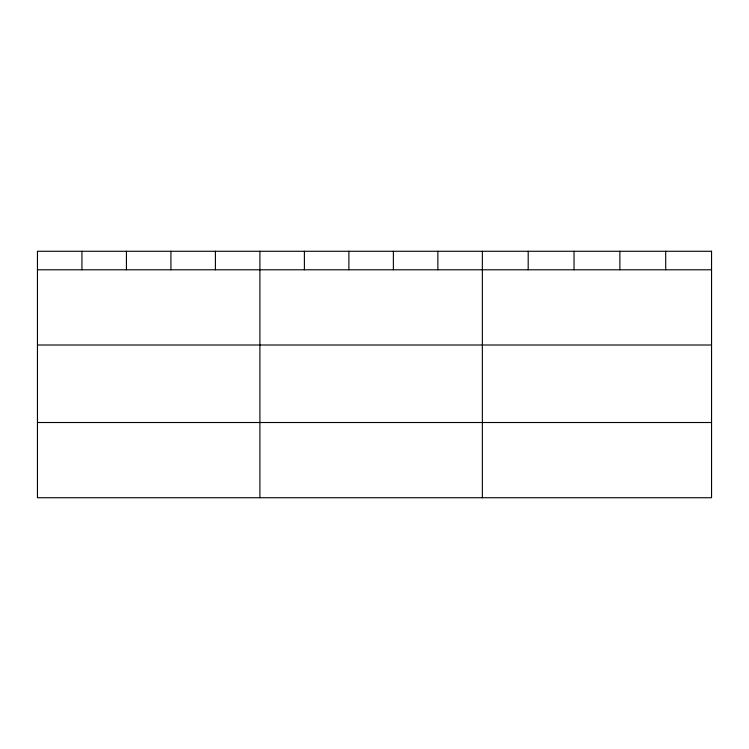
<?xml version="1.0" encoding="UTF-8"?>
<svg xmlns="http://www.w3.org/2000/svg" width="749" height="749" viewBox="0 0 749 749"><rect width="100%" height="100%" fill="white"/><g stroke="black" fill="none" stroke-linecap="round" stroke-linejoin="round"><path stroke-width="1.12" d="M37.45 269.79L711.55 269.79M37.45 345.008L711.55 345.008M37.45 422.511L711.55 422.511M665.711 251.271L665.711 269.79M619.872 251.271L619.872 269.79M574.034 251.271L574.034 269.79M528.195 251.271L528.195 269.79M482.356 251.271L482.356 497.729M437.865 251.271L437.865 269.79M393.375 251.271L393.375 269.79M348.884 251.271L348.884 269.79M304.394 251.271L304.394 269.79M259.903 251.271L259.903 497.729M215.412 251.271L215.412 269.79M170.922 251.271L170.922 269.79M126.431 251.271L126.431 269.79M81.941 251.271L81.941 269.79M711.55 251.271L37.45 251.271L37.45 497.729L711.55 497.729L711.55 251.271"/></g></svg>
